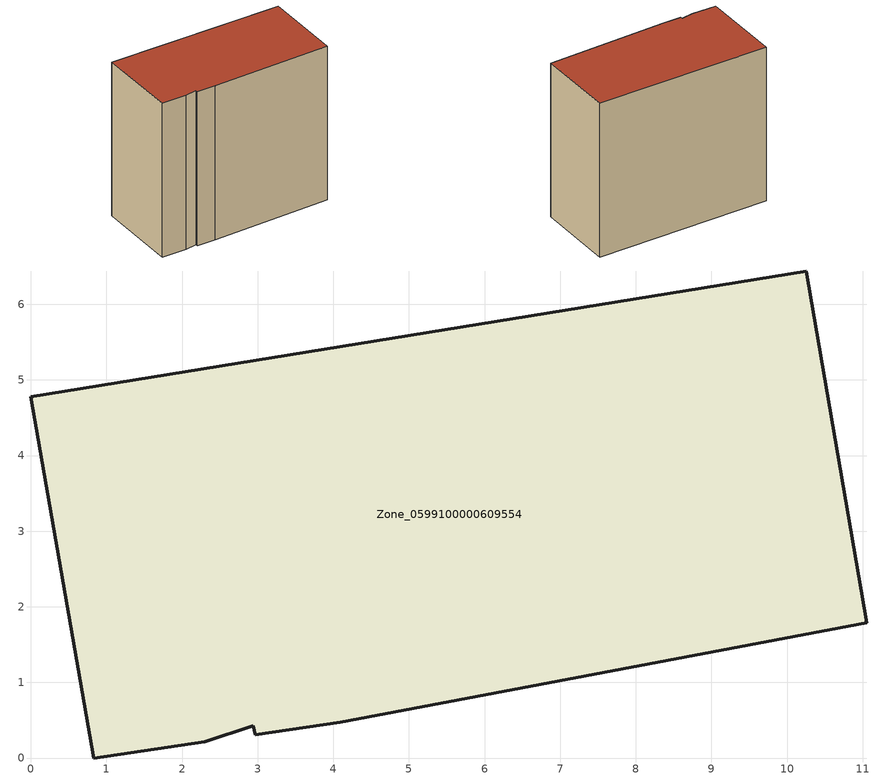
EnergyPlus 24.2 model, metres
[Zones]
Zone_0599100000609554
 floor ground (C_G): 2.3,0.21 0.83,0 0,4.77 10.26,6.44 11.05,1.79 4.09,0.47 2.97,0.31 2.94,0.43 z0
 wall outside (C_F): 2.97,0.31 4.09,0.47 11.05,1.79 10.26,6.44 0,4.77 0.83,0 2.3,0.21 2.94,0.43 2.97,0.31 z0:9.58
 roof outside (C_R): 2.3,0.21 2.94,0.43 2.97,0.31 4.09,0.47 11.05,1.79 10.26,6.44 0,4.77 0.83,0 z9.58
[BUILDING]
Pand.0599100000609554: North Axis=0; Terrain=City; Loads Convergence Tolerance Value=0.04; Temperature Convergence Tolerance Value=0.4; Solar Distribution=FullExterior; Maximum Number of Warmup Days=25; Minimum Number of Warmup Days=1
[Site:Location]
Rotterdam.The.Hague.AP_ZH_NLD Design_Conditions: Latitude=51.96; Longitude=4.45; Time Zone=1; Elevation=-4.5
[SITE:GROUNDTEMPERATURE:BUILDINGSURFACE]
18, 18, 18, 18, 18, 18, 18, 18, 18, 18, 18, 18
[MATERIAL] Thermal Absorptance=0.9; Solar Absorptance=0.7; Visible Absorptance=0.7
Name | Roughness | Thickness | Conductivity | Density | Specific Heat
G.TI.1946 | MediumSmooth | 0.15 | 1 | 540 | 1210
F.TI.1946 | Rough | 0.3 | 0.857143 | 1920 | 840
R.TI.1946 | MediumRough | 0.2 | 0.1 | 1500 | 1000
[CONSTRUCTION]
C_G: G.TI.1946
C_F: F.TI.1946
C_R: R.TI.1946
[ZONE]
Zone_0599100000609554: Type=1; Multiplier=1; Ceiling Height=Autocalculate; Volume=Autocalculate; Floor Area=autocalculate; Part of Total Floor Area=Yes
[ZONEINFILTRATION:DESIGNFLOWRATE]
Infil_Zone_0599100000609554: Zone or ZoneList or Space or SpaceList=Zone_0599100000609554; Schedule=AlwaysOn; Design Flow Rate Calculation Method=Flow/Area; Flow Rate per Floor Area=0.003; Constant Term Coefficient=1; Temperature Term Coefficient=0; Velocity Term Coefficient=0; Velocity Squared Term Coefficient=0
[HVACTEMPLATE:ZONE:IDEALLOADSAIRSYSTEM]
Zone_0599100000609554: Maximum Heating Supply Air Temperature=50; Minimum Cooling Supply Air Temperature=13; Maximum Heating Supply Air Humidity Ratio=0.0156; Minimum Cooling Supply Air Humidity Ratio=0.0077; Heating Limit=NoLimit; Cooling Limit=NoLimit; Dehumidification Control Type=ConstantSensibleHeatRatio; Cooling Sensible Heat Ratio=0.7; Dehumidification Setpoint=60; Humidification Control Type=None; Humidification Setpoint=30; Outdoor Air Method=None; Outdoor Air Flow Rate per Person=0.00944; Outdoor Air Flow Rate per Zone Floor Area=0; Outdoor Air Flow Rate per Zone=0; Demand Controlled Ventilation Type=None; Outdoor Air Economizer Type=NoEconomizer; Heat Recovery Type=None; Sensible Heat Recovery Effectiveness=0.7; Latent Heat Recovery Effectiveness=0.65
[ZONECONTROL:THERMOSTAT]
ThermostatControl_Zone_0599100000609554: Zone or ZoneList=Zone_0599100000609554; Control Type Schedule=DualSetpointControlType; Control 1=Thermostat_Zone_0599100000609554; Temperature Difference Between Cutout And Setpoint=0
[THERMOSTATSETPOINT:DUALSETPOINT]
Thermostat_Zone_0599100000609554: Heating Setpoint Temperature Schedule=HeatingSetpoint_Zone_0599100000609554; Cooling Setpoint Temperature Schedule=CoolingSetpoint_Zone_0599100000609554
[SCHEDULE:COMPACT]
HeatingSetpoint_Zone_0599100000609554: Through: 12/31, For: AllDays, Until: 24:00, 21
CoolingSetpoint_Zone_0599100000609554: Through: 12/31, For: AllDays, Until: 24:00, 24
DualSetpointControlType: Through: 12/31, For: AllDays, Until: 24:00, 4
AlwaysOn: Through: 12/31, For: AllDays, Until: 24:00, 1
